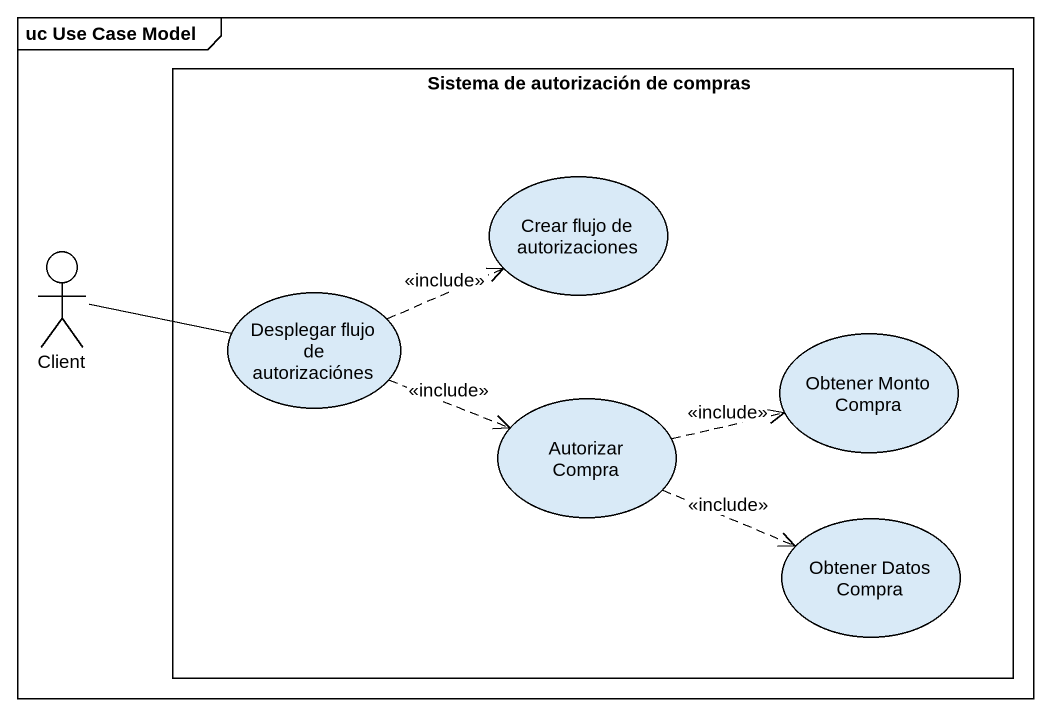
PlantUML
@startuml
mainframe uc Use Case Model
rectangle "Sistema de autorización de compras" as Sistema_de_autorización_de {
  usecase "Crear flujo de autorizaciones" as Crear_flujo_de
  usecase "Desplegar flujo de autorizaciónes" as Desplegar_flujo_de
  usecase "Obtener Monto Compra" as Obtener_Monto_Compra
  usecase "Autorizar Compra" as Autorizar_Compra
  usecase "Obtener Datos Compra" as Obtener_Datos_Compra
}
actor Client
Client -right- Desplegar_flujo_de
Desplegar_flujo_de .right.> Crear_flujo_de : <<include>>
Desplegar_flujo_de .right.> Autorizar_Compra : <<include>>
Autorizar_Compra .right.> Obtener_Monto_Compra : <<include>>
Autorizar_Compra .right.> Obtener_Datos_Compra : <<include>>
@enduml
